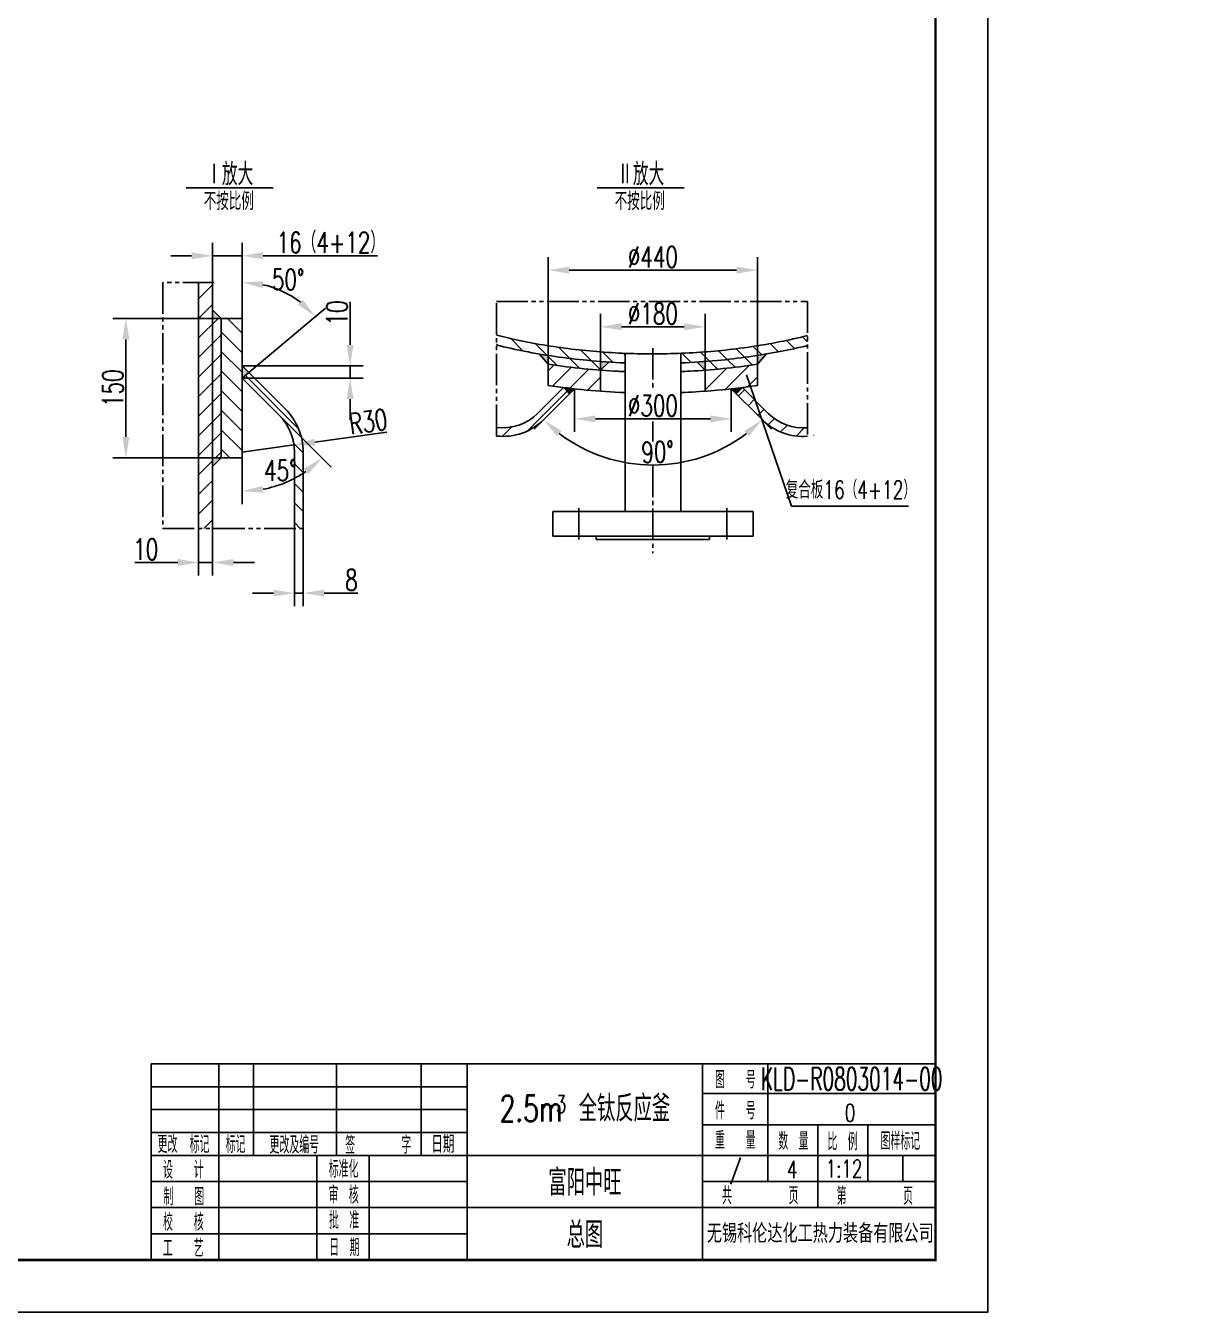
# Model space of a CAD drawing. Header units: millimetres. Extents: x -609 to 19506, y -219 to 17861.
# Drawn here: x 8270 to 10975, y 0 to 2951 of the extents above; entities that cross this region are included whole.
import ezdxf
from ezdxf.enums import TextEntityAlignment as Align

# ---------------------------------------------------------------- set-up
doc = ezdxf.new("R2010")
doc.units = ezdxf.units.MM
doc.header["$LTSCALE"] = 120
doc.header["$PDMODE"] = 3
doc.linetypes.add('CENT2', pattern=[0.82, 0.6, -0.07, 0.08, -0.07])
doc.linetypes.add('PHAN2', pattern=[0.97, 0.6, -0.07, 0.08, -0.07, 0.08, -0.07])
for name, color, linetype in [('1轮廓实线层', 7, 'Continuous'), ('2细线层', 4, 'Continuous'), ('3', 6, 'Continuous'), ('4', 5, 'Continuous'), ('6文字层', 3, 'Continuous'), ('A', 2, 'Continuous'), ('B', 7, 'Continuous'), ('C2', 1, 'CENT2'), ('D2', 4, 'PHAN2'), ('图框层', 7, 'Continuous')]:
    doc.layers.add(name, color=color, linetype=linetype)
doc.styles.add('HZ', font='txt', dxfattribs={"width": 0.7, "bigfont": 'hztxt'})
doc.styles.add('HZFS', font='romans.shx', dxfattribs={"width": 0.7, "bigfont": 'hzdx.shx'})
doc.styles.add('PC_TEXTSTYLE', font='txt.shx', dxfattribs={"width": 0.67, "bigfont": 'gbcbig.shx'})
doc.dimstyles.new('ISO-25', dxfattribs={"dimtxt": 2.5, "dimasz": 2.5, "dimexe": 1.25, "dimexo": 0.625, "dimtad": 1, "dimdsep": 46, "dimtxsty": 'Standard', "dimcen": 2.5, "dimadec": 0, "dimazin": 0, "dimtfac": 1, "dimtmove": 0, "dimatfit": 3, "dimfxl": 0, "dimarcsym": 0})
pattern_1 = [(135, (5467.04, 202.7), (-22.45064, -22.45064), [])]
pattern_2 = [(135, (5758.974, 335.134), (-22.45064, -22.45064), [])]
pattern_3 = [(45, (5758.974, 335.134), (-22.45064, 22.45064), [])]

# ---------------------------------------------------------------- blocks, each defined once
blk = doc.blocks.new('标题栏')
at = {"color": 4}
blk.add_line((-53.25, 38.47), (0.25, 38.47), dxfattribs=at)
at = {"layer": '1轮廓实线层'}
for p, q in [((-179.75, 45.25), (0.25, 45.25)), ((-179.75, 0.25), (-179.75, 45.25)), ((-179.75, 0.25), (-179.75, 45.25)), ((-179.75, 0.25), (0.25, 0.25))]:
    blk.add_line(p, q, dxfattribs=at)
at = {"layer": '1轮廓实线层', "color": 4}
for p, q in [((-164.25, 0.25), (-164.25, 45.25)), ((-156.25, 24.25), (-156.25, 45.25)), ((-137.25, 24.25), (-137.25, 45.25)), ((-117.75, 24.25), (-117.75, 45.25)), ((-107.25, 0.25), (-107.25, 45.25)), ((-53.25, 0.25), (-53.25, 45.25)), ((-38.25, 18.25), (-38.25, 45.25)), ((-53.25, 31.25), (0.25, 31.25)), ((-26.75, 12.25), (-26.75, 31.25)), ((-15.25, 18.25), (-15.25, 31.25)), ((-129.75, 0.25), (-129.75, 24.25))]:
    blk.add_line(p, q, dxfattribs=at)
at = {"layer": '2细线层', "color": 4}
for p, q in [((-179.75, 40), (-107.25, 40)), ((-179.75, 34.75), (-107.25, 34.75)), ((-179.75, 29.5), (-107.25, 29.5)), ((-179.75, 24.25), (0.25, 24.25)), ((-179.75, 18.25), (-107.25, 18.25)), ((-53.25, 18.25), (0.25, 18.25)), ((-179.75, 12.25), (0.25, 12.25)), ((-179.75, 6.25), (-107.25, 6.25))]:
    blk.add_line(p, q, dxfattribs=at)
at = {"layer": '2细线层'}
for p, q in [((-141.75, 0.25), (-141.75, 24.25)), ((-7.25, 18.25), (-7.25, 24.25))]:
    blk.add_line(p, q, dxfattribs=at)
at = {"layer": '图框层'}
blk.add_line((0.25, 0.25), (0.25, 45.25), dxfattribs=at)
at = {"layer": '6文字层', "style": 'PC_TEXTSTYLE', "width": 0.67}
for s, p in [('图  号', (-50.34, 39.59)), ('件  号', (-50.36, 32.52)), ('重  量', (-50.36, 25.7))]:
    blk.add_text(s, height=4, dxfattribs=at).set_placement(p)
at = {"layer": '6文字层'}
for s, style, width, p in [(' 数 量 ', 'PC_TEXTSTYLE', 0.67, (-32.34, 27.72)), (' 比 例 ', 'PC_TEXTSTYLE', 0.67, (-21.08, 27.59)), (' 图样标记 ', 'PC_TEXTSTYLE', 0.67, (-7.81, 27.73)), ('更改', 'PC_TEXTSTYLE', 0.67, (-176.02, 26.99)), ('标记', 'PC_TEXTSTYLE', 0.67, (-168.64, 26.97)), ('标记', 'PC_TEXTSTYLE', 0.67, (-160.37, 26.97)), (' 更改及编号 ', 'PC_TEXTSTYLE', 0.67, (-146.9, 26.87)), (' 签    字 ', 'PC_TEXTSTYLE', 0.67, (-127.65, 26.83)), (' 日期 ', 'HZFS', 0.7, (-112.81, 26.97)), (' 设  计 ', 'PC_TEXTSTYLE', 0.67, (-172.37, 21.1)), ('标准化', 'PC_TEXTSTYLE', 0.67, (-135.59, 21.31)), (' 制  图 ', 'PC_TEXTSTYLE', 0.67, (-172.26, 14.95)), ('审 核', 'PC_TEXTSTYLE', 0.67, (-135.59, 15.37)), ('共     页', 'PC_TEXTSTYLE', 0.67, (-39.97, 15.2)), ('第     页', 'PC_TEXTSTYLE', 0.67, (-13.67, 15.14)), (' 校  核 ', 'PC_TEXTSTYLE', 0.67, (-172.37, 9.15)), ('批 准', 'PC_TEXTSTYLE', 0.67, (-135.49, 9.56)), (' 工  艺 ', 'PC_TEXTSTYLE', 0.67, (-172.4, 3.14)), ('日 期', 'PC_TEXTSTYLE', 0.67, (-135.42, 3.28))]:
    blk.add_text(s, height=4, dxfattribs=dict(at, style=style, width=width)).set_placement(p, align=Align.MIDDLE)
at = {"layer": '6文字层', "style": 'PC_TEXTSTYLE', "width": 0.639851, "flags": 8}
for tag, p, p2 in [('共几页', (-42.83, 13.25), (-37.44, 13.25)), ('第几页', (-16.91, 13.25), (-11.52, 13.25))]:
    blk.add_attdef(tag, text='', height=4, dxfattribs=at).set_placement(p, p2, align=Align.FIT)
at = {"layer": 'B', "insert": (-26.18, 6.27), "char_height": 3.8, "width": 53.1967, "attachment_point": 5, "style": 'PC_TEXTSTYLE'}
blk.add_mtext('{\\f楷体_GB2312|b0|i0|c134|p49;无锡科伦达化工热力装备有限公司}', dxfattribs=at)
at = {"layer": 'B', "style": 'HZ', "width": 0.7}
blk.add_attdef('BL', text='', height=4, dxfattribs=at).set_placement((-20.73, 19.2), align=Align.CENTER)
blk = doc.blocks.new('*D58')
at = {"layer": 'B', "color": 0, "lineweight": -2}
for p, q in [((9099.3, 2018.9), (8933.4, 1996.1)), ((8767, 1973.2), (8885.9, 1989.6))]:
    blk.add_line(p, q, dxfattribs=at)
at = {"layer": 'B', "color": 0}
blk.add_solid([(8932.3, 2004), (8934.5, 1988.2), (8885.9, 1989.6)], dxfattribs=at)
at = {"layer": 'Defpoints', "color": 0}
for p in [(8885.9, 1989.6), (8767, 1973.2)]:
    blk.add_point(p, dxfattribs=at)
at = {"layer": 'B', "color": 0, "insert": (9056, 2043.3), "char_height": 48, "attachment_point": 5, "rotation": 7.8348, "style": 'HZ'}
blk.add_mtext('R30', dxfattribs=at)
blk = doc.blocks.new('*D59')
at = {"layer": 'B', "color": 0, "lineweight": -2}
for p, q in [((9014.5, 2219.2), (9014.5, 2317.8)), ((8767, 2171.2), (9044.5, 2171.2)), ((9014.5, 2142.9), (9014.5, 2171.2)), ((8767, 2142.9), (9044.5, 2142.9)), ((9014.5, 2094.9), (9014.5, 2046.9))]:
    blk.add_line(p, q, dxfattribs=at)
at = {"layer": 'B', "color": 0}
for points in [[(9006.5, 2219.2), (9022.5, 2219.2), (9014.5, 2171.2)], [(9006.5, 2094.9), (9022.5, 2094.9), (9014.5, 2142.9)]]:
    blk.add_solid(points, dxfattribs=at)
at = {"layer": 'Defpoints', "color": 0}
for p in [(8767, 2171.2), (9014.5, 2171.2), (8767, 2142.9)]:
    blk.add_point(p, dxfattribs=at)
at = {"layer": 'B', "color": 0, "insert": (8984.5, 2292.5), "char_height": 48, "attachment_point": 5, "rotation": 90, "style": 'HZ'}
blk.add_mtext('10', dxfattribs=at)
blk = doc.blocks.new('*D60')
at = {"layer": 'B', "color": 0, "lineweight": -2}
for p, q in [((8699, 2362.5), (8699, 2453.6)), ((8767, 2279.9), (8767, 2453.6)), ((8651, 2423.6), (8603, 2423.6)), ((8699, 2423.6), (8767, 2423.6)), ((8815, 2423.6), (9077.8, 2423.6))]:
    blk.add_line(p, q, dxfattribs=at)
at = {"layer": 'B', "color": 0}
for points in [[(8651, 2431.6), (8651, 2415.6), (8699, 2423.6)], [(8815, 2431.6), (8815, 2415.6), (8767, 2423.6)]]:
    blk.add_solid(points, dxfattribs=at)
at = {"layer": 'Defpoints', "color": 0}
for p in [(8767, 2423.6), (8699, 2362.5), (8767, 2279.9)]:
    blk.add_point(p, dxfattribs=at)
at = {"layer": 'B', "color": 0, "insert": (8970.4, 2453.6), "char_height": 48, "attachment_point": 5, "style": 'HZ'}
blk.add_mtext('16（4+12）', dxfattribs=at)
blk = doc.blocks.new('*D61')
at = {"layer": 'B', "color": 0, "lineweight": -2}
for p, q in [((8667, 1798.3), (8667, 1690)), ((8699, 1798.3), (8699, 1690)), ((8619, 1720), (8520.4, 1720)), ((8699, 1720), (8667, 1720)), ((8747, 1720), (8795, 1720))]:
    blk.add_line(p, q, dxfattribs=at)
at = {"layer": 'B', "color": 0}
for points in [[(8619, 1728), (8619, 1712), (8667, 1720)], [(8747, 1728), (8747, 1712), (8699, 1720)]]:
    blk.add_solid(points, dxfattribs=at)
at = {"layer": 'Defpoints', "color": 0}
for p in [(8667, 1798.3), (8699, 1798.3), (8667, 1720)]:
    blk.add_point(p, dxfattribs=at)
at = {"layer": 'B', "color": 0, "insert": (8545.7, 1750), "char_height": 48, "attachment_point": 5, "style": 'HZ'}
blk.add_mtext('10', dxfattribs=at)
blk = doc.blocks.new('*D62')
at = {"layer": 'B', "color": 0, "lineweight": -2}
for p, q in [((8887, 1798.3), (8887, 1619.7)), ((8907, 1798.3), (8907, 1619.7)), ((8839, 1649.7), (8791, 1649.7)), ((8887, 1649.7), (8907, 1649.7)), ((8955, 1649.7), (9032.4, 1649.7))]:
    blk.add_line(p, q, dxfattribs=at)
at = {"layer": 'B', "color": 0}
for points in [[(8839, 1657.7), (8839, 1641.7), (8887, 1649.7)], [(8955, 1657.7), (8955, 1641.7), (8907, 1649.7)]]:
    blk.add_solid(points, dxfattribs=at)
at = {"layer": 'Defpoints', "color": 0}
for p in [(8887, 1798.3), (8907, 1798.3), (8907, 1649.7)]:
    blk.add_point(p, dxfattribs=at)
at = {"layer": 'B', "color": 0, "insert": (9017.7, 1679.7), "char_height": 48, "attachment_point": 5, "style": 'HZ'}
blk.add_mtext('8', dxfattribs=at)
blk = doc.blocks.new('*D63')
at = {"layer": 'B', "color": 0, "lineweight": -2}
for p, q in [((9459.1, 2047.9), (9437.4, 2026.2)), ((9960.1, 2047.9), (9981.8, 2026.2))]:
    blk.add_line(p, q, dxfattribs=at)
blk.add_arc((9709.6, 2298.4), 354.9, 232.7549, 307.2451, dxfattribs=at)
at = {"layer": 'B', "color": 0}
for points in [[(9489.5, 2009.8), (9500.1, 2021.9), (9458.6, 2047.4)], [(9919.1, 2021.9), (9929.7, 2009.8), (9960.6, 2047.4)]]:
    blk.add_solid(points, dxfattribs=at)
at = {"layer": 'Defpoints', "color": 0}
for p in [(9529.6, 2118.4), (9889.6, 2118.4), (9459.1, 2047.9), (9960.1, 2047.9), (9617.7, 1955.6)]:
    blk.add_point(p, dxfattribs=at)
at = {"layer": 'B', "color": 0, "insert": (9720.5, 1973.7), "char_height": 48, "attachment_point": 5, "rotation": 1.9303, "style": 'HZ'}
blk.add_mtext('90°', dxfattribs=at)
blk = doc.blocks.new('*D64')
at = {"layer": 'B', "color": 0, "lineweight": -2}
for p, q in [((9469.6, 2174.7), (9469.6, 2420.7)), ((9949.6, 2174.7), (9949.6, 2420.7)), ((9517.6, 2390.7), (9901.6, 2390.7))]:
    blk.add_line(p, q, dxfattribs=at)
at = {"layer": 'B', "color": 0}
for points in [[(9517.6, 2398.7), (9517.6, 2382.7), (9469.6, 2390.7)], [(9901.6, 2398.7), (9901.6, 2382.7), (9949.6, 2390.7)]]:
    blk.add_solid(points, dxfattribs=at)
at = {"layer": 'Defpoints', "color": 0}
for p in [(9949.6, 2390.7), (9469.6, 2174.7), (9949.6, 2174.7)]:
    blk.add_point(p, dxfattribs=at)
at = {"layer": 'B', "color": 0, "insert": (9709.6, 2420.7), "char_height": 48, "attachment_point": 5, "style": 'HZ'}
blk.add_mtext('%%C440', dxfattribs=at)
blk = doc.blocks.new('*D65')
at = {"layer": 'B', "color": 0, "lineweight": -2}
for p, q in [((9589.6, 2147), (9589.6, 2290.8)), ((9829.6, 2147), (9829.6, 2290.8)), ((9637.6, 2260.8), (9781.6, 2260.8))]:
    blk.add_line(p, q, dxfattribs=at)
at = {"layer": 'B', "color": 0}
for points in [[(9637.6, 2268.8), (9637.6, 2252.8), (9589.6, 2260.8)], [(9781.6, 2268.8), (9781.6, 2252.8), (9829.6, 2260.8)]]:
    blk.add_solid(points, dxfattribs=at)
at = {"layer": 'Defpoints', "color": 0}
for p in [(9829.6, 2260.8), (9589.6, 2147), (9829.6, 2147)]:
    blk.add_point(p, dxfattribs=at)
at = {"layer": 'B', "color": 0, "insert": (9709.6, 2290.8), "char_height": 48, "attachment_point": 5, "style": 'HZ'}
blk.add_mtext('%%C180', dxfattribs=at)
blk = doc.blocks.new('*D66')
at = {"layer": 'B', "color": 0, "lineweight": -2}
for p, q in [((9529.6, 2118.4), (9529.6, 2019.5)), ((9889.6, 2118.4), (9889.6, 2019.5)), ((9577.6, 2049.5), (9841.6, 2049.5))]:
    blk.add_line(p, q, dxfattribs=at)
at = {"layer": 'B', "color": 0}
for points in [[(9577.6, 2057.5), (9577.6, 2041.5), (9529.6, 2049.5)], [(9841.6, 2057.5), (9841.6, 2041.5), (9889.6, 2049.5)]]:
    blk.add_solid(points, dxfattribs=at)
at = {"layer": 'Defpoints', "color": 0}
for p in [(9529.6, 2118.4), (9889.6, 2118.4), (9889.6, 2049.5)]:
    blk.add_point(p, dxfattribs=at)
at = {"layer": 'B', "color": 0, "insert": (9709.6, 2079.5), "char_height": 48, "attachment_point": 5, "style": 'HZ'}
blk.add_mtext('%%C300', dxfattribs=at)
blk = doc.blocks.new('*D57')
at = {"layer": 'B', "color": 0, "lineweight": -2}
for p, q in [((8733, 2279.9), (8470.1, 2279.9)), ((8500.1, 2231.9), (8500.1, 2007.9)), ((8733, 1959.9), (8470.1, 1959.9))]:
    blk.add_line(p, q, dxfattribs=at)
at = {"layer": 'B', "color": 0}
for points in [[(8492.1, 2231.9), (8508.1, 2231.9), (8500.1, 2279.9)], [(8492.1, 2007.9), (8508.1, 2007.9), (8500.1, 1959.9)]]:
    blk.add_solid(points, dxfattribs=at)
at = {"layer": 'Defpoints', "color": 0}
for p in [(8733, 2279.9), (8500.1, 1959.9), (8733, 1959.9)]:
    blk.add_point(p, dxfattribs=at)
at = {"layer": 'B', "color": 0, "insert": (8470.1, 2119.9), "char_height": 48, "attachment_point": 5, "rotation": 90, "style": 'HZ'}
blk.add_mtext('150', dxfattribs=at)
blk = doc.blocks.new('*D134')
at = {"layer": 'B', "color": 0, "lineweight": -2}
for p, q in [((14187.6, 1700.8), (14187.6, 1588.9)), ((14139.6, 1618.9), (13885.1, 1618.9))]:
    blk.add_line(p, q, dxfattribs=at)
at = {"layer": 'B', "color": 0}
blk.add_solid([(14139.6, 1626.9), (14139.6, 1610.9), (14187.6, 1618.9)], dxfattribs=at)
at = {"layer": 'Defpoints', "color": 0}
for p in [(14187.6, 1700.8), (14187.6, 1618.9), (9987.6, 1513.1)]:
    blk.add_point(p, dxfattribs=at)
at = {"layer": 'B', "color": 0, "insert": (13950.8, 1648.9), "char_height": 48, "attachment_point": 5, "style": 'HZ'}
blk.add_mtext('%%C1400', dxfattribs=at)
blk = doc.blocks.new('*D137')
at = {"layer": 'B', "color": 0, "lineweight": -2}
for p, q in [((14337.6, 1564.8), (14337.6, 1478.9)), ((14289.6, 1508.9), (13885.1, 1508.9))]:
    blk.add_line(p, q, dxfattribs=at)
at = {"layer": 'B', "color": 0}
blk.add_solid([(14289.6, 1516.9), (14289.6, 1500.9), (14337.6, 1508.9)], dxfattribs=at)
at = {"layer": 'Defpoints', "color": 0}
for p in [(14337.6, 1564.8), (14337.6, 1508.9), (9987.6, 1377.1)]:
    blk.add_point(p, dxfattribs=at)
at = {"layer": 'B', "color": 0, "insert": (13950.8, 1538.9), "char_height": 48, "attachment_point": 5, "style": 'HZ'}
blk.add_mtext('%%C1500', dxfattribs=at)
blk = doc.blocks.new('*D138')
at = {"layer": 'B', "color": 0, "lineweight": -2}
for p, q in [((14360.1, 2051), (14360.1, 1864.1)), ((14312.1, 1894.1), (13885.1, 1894.1))]:
    blk.add_line(p, q, dxfattribs=at)
at = {"layer": 'B', "color": 0}
blk.add_solid([(14312.1, 1902.1), (14312.1, 1886.1), (14360.1, 1894.1)], dxfattribs=at)
at = {"layer": 'Defpoints', "color": 0}
for p in [(14360.1, 2051), (9987.6, 1999.9), (14360.1, 1894.1)]:
    blk.add_point(p, dxfattribs=at)
at = {"layer": 'B', "color": 0, "insert": (13950.8, 1924.1), "char_height": 48, "attachment_point": 5, "style": 'HZ'}
blk.add_mtext('%%C1515', dxfattribs=at)
blk = doc.blocks.new('*D139')
at = {"layer": 'B', "color": 0, "lineweight": -2}
for p, q in [((14420.1, 2100.2), (14420.1, 1761.1)), ((14372.1, 1791.1), (13885.1, 1791.1))]:
    blk.add_line(p, q, dxfattribs=at)
at = {"layer": 'B', "color": 0}
blk.add_solid([(14372.1, 1799.1), (14372.1, 1783.1), (14420.1, 1791.1)], dxfattribs=at)
at = {"layer": 'Defpoints', "color": 0}
for p in [(14420.1, 2100.2), (9987.6, 1896.9), (14420.1, 1791.1)]:
    blk.add_point(p, dxfattribs=at)
at = {"layer": 'B', "color": 0, "insert": (13950.8, 1821.1), "char_height": 48, "attachment_point": 5, "style": 'HZ'}
blk.add_mtext('%%C1555', dxfattribs=at)
blk = doc.blocks.new('*D140')
at = {"layer": 'B', "color": 0, "lineweight": -2}
for p, q in [((14301.6, 2184.2), (14301.6, 1964.9)), ((14253.6, 1994.9), (13885.1, 1994.9))]:
    blk.add_line(p, q, dxfattribs=at)
at = {"layer": 'B', "color": 0}
blk.add_solid([(14253.6, 2002.9), (14253.6, 1986.9), (14301.6, 1994.9)], dxfattribs=at)
at = {"layer": 'Defpoints', "color": 0}
for p in [(14301.6, 2184.2), (9987.6, 2100.7), (14301.6, 1994.9)]:
    blk.add_point(p, dxfattribs=at)
at = {"layer": 'B', "color": 0, "insert": (13950.8, 2024.9), "char_height": 48, "attachment_point": 5, "style": 'HZ'}
blk.add_mtext('%%C1456', dxfattribs=at)
blk = doc.blocks.new('*D141')
at = {"layer": 'B', "color": 0, "lineweight": -2}
for p, q in [((14247.6, 2132.1), (14247.6, 2063.6)), ((14199.6, 2093.6), (13885.1, 2093.6))]:
    blk.add_line(p, q, dxfattribs=at)
at = {"layer": 'B', "color": 0}
blk.add_solid([(14199.6, 2101.6), (14199.6, 2085.6), (14247.6, 2093.6)], dxfattribs=at)
at = {"layer": 'Defpoints', "color": 0}
for p in [(9987.6, 2187.4), (14247.6, 2132.1), (14247.6, 2093.6)]:
    blk.add_point(p, dxfattribs=at)
at = {"layer": 'B', "color": 0, "insert": (13950.8, 2123.6), "char_height": 48, "attachment_point": 5, "style": 'HZ'}
blk.add_mtext('%%C1420', dxfattribs=at)

msp = doc.modelspace()

# ---------------------------------------------------------------- hatches: boundary and pattern name
at = {"layer": 'B'}
h = msp.add_hatch(dxfattribs=at)
h.set_pattern_fill('ANSI31', color=256, scale=10, style=0)
h.set_pattern_definition([(45, (5467.04, 202.7), (-22.45064, 22.45064), [])])
h.paths.add_polyline_path([(8698.985, 2362.475), (8666.985, 2362.475), (8666.985, 1798.315), (8698.985, 1798.315)])
h.paths.add_polyline_path([(8698.985, 1959.882), (8718.985, 1959.882), (8718.985, 2279.882), (8698.985, 2279.882)])
h = msp.add_hatch(color=256, dxfattribs=at)
h.paths.add_polyline_path([(8698.985, 2279.882), (8718.985, 2279.882), (8698.985, 2299.882)])
h.paths.add_polyline_path([(8698.985, 1959.882), (8698.985, 1939.882), (8718.985, 1959.882)])
h.paths.add_polyline_path([(8766.985, 2171.196), (8766.985, 2142.912), (8782.364, 2155.816)])
h = msp.add_hatch(dxfattribs=at)
h.set_pattern_fill('ANSI31', color=256, scale=10, angle=90, style=0)
h.set_pattern_definition(pattern_1)
h.paths.add_polyline_path([(8718.985, 1959.882), (8766.985, 1959.882), (8766.985, 2279.882), (8718.985, 2279.882)])
h = msp.add_hatch(dxfattribs=at)
h.set_pattern_fill('ANSI31', color=256, scale=10, angle=90, style=0)
h.set_pattern_definition(pattern_2)
edge = h.paths.add_edge_path()
edge.add_spline(control_points=[(9350.891, 2218.742), (9371.694, 2213.576), (9392.934, 2208.862), (9461.152, 2195.45), (9509.444, 2188.467), (9587.365, 2181.038), (9616.423, 2179.081), (9645.606, 2177.918)], knot_values=[1.10986935, 1.10986935, 1.10986935, 1.10986935, 1.19614813, 1.19614813, 1.3823501, 1.3823501, 1.49130846, 1.49130846, 1.49130846, 1.49130846], degree=3, periodic=0)
edge.add_line((9645.606, 2177.918), (9645.606, 2199.935))
edge.add_spline(control_points=[(9645.606, 2199.935), (9612.784, 2201.261), (9580.129, 2203.606), (9503.633, 2211.553), (9460.167, 2218.044), (9398.831, 2230.134), (9379.825, 2234.318), (9350.891, 2241.685)], knot_values=[1.11687507, 1.11687507, 1.11687507, 1.11687507, 1.24114081, 1.24114081, 1.41179427, 1.41179427, 1.49020458, 1.49020458, 1.49020458, 1.49020458], degree=3, periodic=0)
edge.add_line((9350.891, 2241.685), (9350.891, 2218.742))
edge = h.paths.add_edge_path()
edge.add_spline(control_points=[(9773.606, 2177.919), (9801.586, 2179.033), (9829.453, 2180.877), (9906.251, 2188.023), (9954.607, 2194.896), (10022.661, 2208.101), (10043.673, 2212.701), (10064.265, 2217.742)], knot_values=[1.65028259, 1.65028259, 1.65028259, 1.65028259, 1.75475403, 1.75475403, 1.940956, 1.940956, 2.02612431, 2.02612431, 2.02612431, 2.02612431], degree=3, periodic=0)
edge.add_line((10064.265, 2217.742), (10064.265, 2240.468))
edge.add_spline(control_points=[(10064.265, 2240.468), (10017.291, 2229.194), (9983.956, 2222.639), (9906.801, 2210.405), (9862.539, 2205.414), (9803.079, 2201.332), (9788.359, 2200.531), (9773.606, 2199.935)], knot_values=[1.65138801, 1.65138801, 1.65138801, 1.65138801, 1.78639049, 1.78639049, 1.95704395, 1.95704395, 2.01290169, 2.01290169, 2.01290169, 2.01290169], degree=3, periodic=0)
edge.add_line((9773.606, 2199.935), (9773.606, 2177.919))
h = msp.add_hatch(color=256, dxfattribs=at)
edge = h.paths.add_edge_path()
edge.add_line((9469.606, 2174.686), (9469.606, 2194.923))
edge.add_spline(control_points=[(9469.606, 2194.923), (9462.898, 2195.969), (9456.218, 2197.059), (9449.566, 2198.192)], knot_values=[1.2423934, 1.2423934, 1.2423934, 1.2423934, 1.26852338, 1.26852338, 1.26852338, 1.26852338], degree=3, periodic=0)
edge.add_line((9449.566, 2198.192), (9469.606, 2174.686))
edge = h.paths.add_edge_path()
edge.add_line((9589.606, 2181.137), (9589.606, 2161.081))
edge.add_line((9589.606, 2161.081), (9608.362, 2179.838))
edge.add_spline(control_points=[(9608.362, 2179.838), (9602.1, 2180.234), (9595.848, 2180.667), (9589.606, 2181.137)], knot_values=[1.42136568, 1.42136568, 1.42136568, 1.42136568, 1.44485586, 1.44485586, 1.44485586, 1.44485586], degree=3, periodic=0)
edge = h.paths.add_edge_path()
edge.add_spline(control_points=[(9829.606, 2181.136), (9823.364, 2180.667), (9817.111, 2180.234), (9810.849, 2179.837)], knot_values=[1.69673501, 1.69673501, 1.69673501, 1.69673501, 1.72022535, 1.72022535, 1.72022535, 1.72022535], degree=3, periodic=0)
edge.add_line((9810.849, 2179.837), (9829.606, 2161.081))
edge.add_line((9829.606, 2161.081), (9829.606, 2181.136))
edge = h.paths.add_edge_path()
edge.add_spline(control_points=[(9969.646, 2198.192), (9962.994, 2197.059), (9956.313, 2195.97), (9949.606, 2194.924)], knot_values=[1.87306818, 1.87306818, 1.87306818, 1.87306818, 1.89919884, 1.89919884, 1.89919884, 1.89919884], degree=3, periodic=0)
edge.add_line((9949.606, 2194.924), (9949.606, 2174.686))
edge.add_line((9949.606, 2174.686), (9969.646, 2198.192))
h = msp.add_hatch(dxfattribs=at)
h.set_pattern_fill('ANSI31', color=256, scale=10, angle=90, style=0)
h.set_pattern_definition(pattern_2)
edge = h.paths.add_edge_path()
edge.add_spline(control_points=[(9469.606, 2174.788), (9511.677, 2168.423), (9550.91, 2163.995), (9589.606, 2161.091)], knot_values=[1.28080424, 1.28080424, 1.28080424, 1.28080424, 1.4233639, 1.4233639, 1.4233639, 1.4233639], degree=3, periodic=0)
edge.add_line((9589.606, 2161.091), (9589.606, 2181.137))
edge.add_spline(control_points=[(9589.606, 2181.137), (9579.238, 2181.917), (9568.901, 2182.798), (9528.551, 2186.645), (9498.824, 2190.368), (9469.606, 2194.923)], knot_values=[1.26852338, 1.26852338, 1.26852338, 1.26852338, 1.30753896, 1.30753896, 1.42136568, 1.42136568, 1.42136568, 1.42136568], degree=3, periodic=0)
edge.add_line((9469.606, 2194.923), (9469.606, 2174.788))
edge = h.paths.add_edge_path()
edge.add_spline(control_points=[(9949.606, 2194.924), (9919.235, 2190.19), (9888.314, 2186.354), (9847.932, 2182.597), (9838.781, 2181.827), (9829.606, 2181.136)], knot_values=[1.72022535, 1.72022535, 1.72022535, 1.72022535, 1.8385395, 1.8385395, 1.87306818, 1.87306818, 1.87306818, 1.87306818], degree=3, periodic=0)
edge.add_line((9829.606, 2181.136), (9829.606, 2161.088))
edge.add_spline(control_points=[(9829.606, 2161.088), (9868.17, 2163.979), (9907.278, 2168.386), (9949.606, 2174.775)], knot_values=[1.71825901, 1.71825901, 1.71825901, 1.71825901, 1.86046989, 1.86046989, 1.86046989, 1.86046989], degree=3, periodic=0)
edge.add_line((9949.606, 2174.775), (9949.606, 2194.924))
h = msp.add_hatch(dxfattribs=at)
h.set_pattern_fill('ANSI31', color=256, scale=10, angle=90, style=0)
h.set_pattern_definition(pattern_1)
h.paths.add_polyline_path([(8782.364, 2155.816), (8766.985, 2142.912), (8851.838, 2058.059, -0.19891237), (8886.985, 1973.206), (8886.985, 1798.315), (8906.985, 1798.315), (8906.985, 1973.206, 0.19891237), (8865.98, 2072.201)])
h = msp.add_hatch(dxfattribs=at)
h.set_pattern_fill('ANSI31', color=256, scale=10, style=0)
h.set_pattern_definition(pattern_3)
edge = h.paths.add_edge_path()
edge.add_spline(control_points=[(9469.606, 2126.138), (9508.975, 2120.28), (9549.1, 2115.876), (9589.606, 2112.953)], knot_values=[1.28149726, 1.28149726, 1.28149726, 1.28149726, 1.42749883, 1.42749883, 1.42749883, 1.42749883], degree=3, periodic=0)
edge.add_line((9589.606, 2112.953), (9589.606, 2161.091))
edge.add_spline(control_points=[(9589.606, 2161.091), (9550.91, 2163.995), (9511.677, 2168.423), (9469.606, 2174.788)], knot_values=[1.28080424, 1.28080424, 1.28080424, 1.28080424, 1.4233639, 1.4233639, 1.4233639, 1.4233639], degree=3, periodic=0)
edge.add_line((9469.606, 2174.788), (9469.606, 2126.138))
edge = h.paths.add_edge_path()
edge.add_spline(control_points=[(9829.606, 2112.952), (9833.993, 2113.269), (9838.376, 2113.603), (9878.796, 2116.847), (9914.501, 2120.917), (9949.606, 2126.141)], knot_values=[1.71408938, 1.71408938, 1.71408938, 1.71408938, 1.72990426, 1.72990426, 1.86009561, 1.86009561, 1.86009561, 1.86009561], degree=3, periodic=0)
edge.add_line((9949.606, 2126.141), (9949.606, 2174.775))
edge.add_spline(control_points=[(9949.606, 2174.775), (9907.278, 2168.386), (9868.17, 2163.979), (9829.606, 2161.088)], knot_values=[1.71825901, 1.71825901, 1.71825901, 1.71825901, 1.86046989, 1.86046989, 1.86046989, 1.86046989], degree=3, periodic=0)
edge.add_line((9829.606, 2161.088), (9829.606, 2112.952))
h = msp.add_hatch(dxfattribs=at)
h.set_pattern_fill('ANSI31', color=256, scale=10, style=0)
h.set_pattern_definition(pattern_3)
h.paths.add_polyline_path([(9518.441, 2107.234), (9504.299, 2121.376), (9445.304, 2062.382, -0.23284794), (9350.891, 2030.066), (9350.891, 2010.116, 0.22850636), (9459.139, 2047.933)])
h.paths.add_polyline_path([(10064.265, 2009.718), (10064.265, 2028.875, -0.21466004), (9974.214, 2062.075), (9914.912, 2121.376), (9900.77, 2107.234), (9960.072, 2047.933, 0.22039927)])
h = msp.add_hatch(color=256, dxfattribs=at)
edge = h.paths.add_edge_path()
edge.add_spline(control_points=[(9529.605, 2118.398), (9521.143, 2119.325), (9512.706, 2120.318), (9504.299, 2121.376)], knot_values=[1.32415608, 1.32415608, 1.32415608, 1.32415608, 1.35501488, 1.35501488, 1.35501488, 1.35501488], degree=3, periodic=0)
edge.add_line((9504.299, 2121.376), (9518.441, 2107.234))
edge.add_line((9518.441, 2107.234), (9529.605, 2118.398))
h = msp.add_hatch(color=256, dxfattribs=at)
edge = h.paths.add_edge_path()
edge.add_spline(control_points=[(9889.606, 2118.398), (9898.068, 2119.325), (9906.505, 2120.318), (9914.912, 2121.376)], knot_values=[1.32415608, 1.32415608, 1.32415608, 1.32415608, 1.35501488, 1.35501488, 1.35501488, 1.35501488], degree=3, periodic=0)
edge.add_line((9914.912, 2121.376), (9900.77, 2107.234))
edge.add_line((9900.77, 2107.234), (9889.606, 2118.398))

# ---------------------------------------------------------------- linework, layer by layer
at = {"layer": '3'}
msp.add_lwpolyline([(5438.137, 7128), (5438.137, 0), (10478.137, 0), (10478.137, 7128)], close=True, dxfattribs=at)
at = {"layer": '4', "const_width": 6}
msp.add_lwpolyline([(5558.137, 7008), (5558.137, 120), (10358.137, 120), (10358.137, 7008)], close=True, dxfattribs=at)
at = {"layer": 'A'}
for p, q in [((8666.985, 1798.315), (8666.985, 2362.475)), ((8698.985, 1798.315), (8698.985, 2362.475)), ((8698.985, 2279.882), (8766.985, 2279.882)), ((8718.985, 1959.882), (8718.985, 2279.882)), ((8766.985, 1959.882), (8766.985, 2279.882)), ((9469.606, 2174.686), (9449.566, 2198.192)), ((9469.606, 2194.923), (9469.606, 2126.138)), ((9645.606, 1836.647), (9645.606, 2199.935)), ((9773.606, 1836.647), (9773.606, 2199.935)), ((9949.606, 2174.686), (9969.646, 2198.192)), ((9949.606, 2194.924), (9949.606, 2126.14)), ((8766.985, 2171.196), (8865.98, 2072.201)), ((8766.985, 2142.912), (8782.364, 2155.816)), ((9589.606, 2181.137), (9589.606, 2112.952)), ((9709.606, 2172.647), (9709.657, 2172.647)), ((9829.606, 2181.136), (9829.606, 2112.952)), ((8766.985, 2142.912), (8851.838, 2058.059)), ((9504.299, 2121.376), (9444.997, 2062.075)), ((9529.606, 2118.399), (9459.139, 2047.933)), ((9504.299, 2121.376), (9518.441, 2107.234)), ((9889.605, 2118.399), (9960.072, 2047.933)), ((9914.912, 2121.376), (9900.77, 2107.234)), ((9914.911, 2121.378), (9974.214, 2062.075)), ((8698.985, 1959.882), (8766.985, 1959.882)), ((8886.985, 1973.206), (8886.985, 1798.315)), ((8906.985, 1973.206), (8906.985, 1798.315)), ((9939.606, 1836.647), (9479.606, 1836.647)), ((9479.606, 1780.647), (9479.606, 1836.647)), ((9939.606, 1780.647), (9939.606, 1836.647)), ((9939.606, 1780.647), (9479.606, 1780.647)), ((9579.606, 1772.647), (9579.606, 1780.647)), ((9839.606, 1772.647), (9579.606, 1772.647)), ((9839.606, 1772.647), (9839.606, 1780.647))]:
    msp.add_line(p, q, dxfattribs=at)
for centre, radius, start, end in [((8766.985, 1973.206), 140, 0, 45), ((8766.985, 1973.206), 120, 0, 45), ((9365.283, 2142.096), 112.951, 262.679581, 314.88984), ((9365.801, 2141.271), 132, 263.514166, 315), ((10053.41, 2141.271), 132, 225, 274.716949), ((10056.123, 2145.518), 116.927, 225.531588, 273.992633), ((10053.41, 2141.271), 132, 280.815858, 281.160223)]:
    msp.add_arc(centre, radius, start, end, dxfattribs=at)
for points, knots in [([(9350.891, 2241.685), (9379.825, 2234.318), (9398.831, 2230.134), (9460.167, 2218.044), (9503.633, 2211.553), (9592.161, 2202.356), (9637.222, 2199.65), (9727.615, 2198.104), (9772.945, 2199.263), (9862.539, 2205.414), (9906.801, 2210.405), (9983.956, 2222.639), (10017.291, 2229.194), (10064.265, 2240.468)], [1.116875072, 1.116875072, 1.116875072, 1.116875072, 1.195285384, 1.195285384, 1.365938841, 1.365938841, 1.536592298, 1.536592298, 1.707245754, 1.707245754, 1.877899211, 1.877899211, 2.012901686, 2.012901686, 2.012901686, 2.012901686]), ([(9350.891, 2218.742), (9371.694, 2213.576), (9392.934, 2208.862), (9461.152, 2195.45), (9509.444, 2188.467), (9587.365, 2181.038), (9616.423, 2179.081), (9645.606, 2177.918)], [1.109869352, 1.109869352, 1.109869352, 1.109869352, 1.196148132, 1.196148132, 1.382350099, 1.382350099, 1.491308456, 1.491308456, 1.491308456, 1.491308456]), ([(9773.606, 2177.919), (9801.586, 2179.033), (9829.453, 2180.877), (9906.251, 2188.023), (9954.607, 2194.896), (10022.661, 2208.101), (10043.673, 2212.701), (10064.265, 2217.742)], [1.65028259, 1.65028259, 1.65028259, 1.65028259, 1.754754034, 1.754754034, 1.940956001, 1.940956001, 2.026124308, 2.026124308, 2.026124308, 2.026124308]), ([(9469.606, 2174.788), (9526.283, 2166.214), (9577.81, 2161.154), (9635.07, 2158.341), (9640.336, 2158.109), (9645.606, 2157.901)], [1.280804244, 1.280804244, 1.280804244, 1.280804244, 1.472856165, 1.472856165, 1.492287882, 1.492287882, 1.492287882, 1.492287882]), ([(9773.606, 2157.901), (9780.502, 2158.173), (9787.393, 2158.488), (9844.533, 2161.468), (9894.324, 2166.431), (9949.606, 2174.775)], [1.64930478, 1.64930478, 1.64930478, 1.64930478, 1.674735503, 1.674735503, 1.860469889, 1.860469889, 1.860469889, 1.860469889]), ([(9773.606, 2109.867), (9796.744, 2110.751), (9819.818, 2112.113), (9878.796, 2116.847), (9914.501, 2120.917), (9949.606, 2126.141)], [1.647050695, 1.647050695, 1.647050695, 1.647050695, 1.72990426, 1.72990426, 1.860095613, 1.860095613, 1.860095613, 1.860095613])]:
    msp.add_open_spline(points, degree=3, knots=knots, dxfattribs=at)
msp.add_open_spline([(9469.606, 2126.138), (9527.052, 2117.59), (9586.109, 2112.138), (9645.606, 2109.865)], degree=3, dxfattribs=at)
at = {"layer": 'B'}
for p, q in [((8638.595, 2579.709), (8838.415, 2579.709)), ((9581.716, 2579.709), (9781.536, 2579.709)), ((8766.985, 2279.882), (8766.985, 2392.521)), ((8782.364, 2155.816), (8958.197, 2303.358)), ((8698.985, 2299.882), (8718.985, 2279.882)), ((9589.606, 2161.081), (9608.362, 2179.838)), ((9829.606, 2161.081), (9810.849, 2179.837)), ((9924.516, 2150.329), (10027.573, 1849.193)), ((8851.838, 2058.059), (8971.569, 1938.328)), ((8698.985, 1939.882), (8718.985, 1959.882)), ((8766.985, 1959.882), (8766.985, 1853.587)), ((10027.573, 1849.193), (10295.936, 1849.193))]:
    msp.add_line(p, q, dxfattribs=at)
for radius, start, end in [(219.61, 52.548174, 77.451826), (259.325, 280.620423, 304.379577)]:
    msp.add_arc((8766.985, 2142.912), radius, start, end, dxfattribs=at)
for points in [[(8813.823, 2349.324), (8815.572, 2365.228), (8766.985, 2362.521)], [(8906.058, 2323.033), (8894.999, 2311.471), (8935.216, 2284.074)], [(8908.31, 1935.043), (8918.528, 1922.731), (8950.355, 1959.541)], [(8815.519, 1880.063), (8814.039, 1895.995), (8766.985, 1883.587)]]:
    msp.add_solid(points, dxfattribs=at)
at = {"layer": 'C2'}
for p, q in [((9709.606, 2211.656), (9709.606, 2113.318)), ((9709.606, 2043.754), (9709.606, 1997.867)), ((9709.606, 1941.896), (9709.606, 1741.367)), ((9539.606, 1772.647), (9539.606, 1844.647)), ((9879.606, 1772.647), (9879.606, 1844.647))]:
    msp.add_line(p, q, dxfattribs=at)
at = {"layer": 'D2'}
for p, q in [((8702.985, 2362.475), (8584.985, 2362.475)), ((8584.985, 2362.475), (8584.985, 1798.315)), ((9350.891, 2010.116), (9350.891, 2318.557)), ((9350.891, 2318.557), (10064.265, 2318.557)), ((10064.265, 2318.557), (10064.265, 2009.718)), ((8584.985, 1798.315), (8906.985, 1798.315))]:
    msp.add_line(p, q, dxfattribs=at)

# ---------------------------------------------------------------- block references
at = {"layer": '4', "xscale": 10, "yscale": 10, "zscale": 10}
msp.add_blockref('标题栏', (10355.636, 117.5), dxfattribs=at).add_auto_attribs({'BL': '1:12'})

# ---------------------------------------------------------------- texts
at = {"layer": 'B', "style": 'HZ'}
for s, height, width, p in [('Ⅰ放大', 51.3, 0.7, (8738.535, 2585.117)), ('Ⅱ放大', 51.3, 0.7, (9681.656, 2585.117)), ('不按比例', 41.04, 0.7, (8736.321, 2528.358)), ('不按比例', 41.04, 0.7, (9679.442, 2528.358)), ('复合板16（4+12）', 41.04, 0.7, (10163.944, 1866.357)), ('KLD-R0803014-00', 52, 0.6, (10165.636, 509.497)), ('2.5m 全钛反应釜', 60, 0.7, (9553.636, 437.5)), ('3', 40, 0.7, (9499.136, 457.193)), ('0', 40, 0.7, (10162.058, 437.5)), ('/', 40, 0.7, (9899.636, 307.5)), ('富阳中旺', 60, 0.7, (9553.636, 267.5)), ('4', 40, 0.7, (10029.468, 307.5)), ('总图', 60, 0.7, (9553.636, 147.5))]:
    msp.add_text(s, height=height, dxfattribs=dict(at, width=width)).set_placement(p, align=Align.CENTER)
at = {"layer": 'B', "char_height": 48, "attachment_point": 5, "style": 'HZ'}
for s, insert in [('50°', (8872.475, 2369.135)), ('45°', (8854.744, 1931.043))]:
    msp.add_mtext(s, dxfattribs=dict(at, insert=insert))

# ---------------------------------------------------------------- dimensions: what is measured, and where the dimension line sits
at = {"layer": 'B'}
for base, p1, p2, text, picture, middle in [((8766.985, 2423.608), (8698.985, 2362.475), (8766.985, 2279.882), '16（4+12）', '*D60', (8970.402, 2453.608)), ((9949.606, 2390.703), (9469.606, 2174.686), (9949.606, 2174.686), '%%C440', '*D64', (9709.606, 2420.703)), ((9889.605, 2049.549), (9529.606, 2118.399), (9889.605, 2118.399), '%%C300', '*D66', (9709.606, 2079.549)), ((8666.985, 1719.995), (8698.985, 1798.315), (8666.985, 1798.315), '10', '*D61', (8545.696, 1749.995)), ((8906.985, 1649.727), (8886.985, 1798.315), (8906.985, 1798.315), '8', '*D62', (9017.696, 1679.727))]:
    dim = msp.add_linear_dim(base=base, p1=p1, p2=p2, text=text, dimstyle='ISO-25', override={"dimtxt": 48, "dimasz": 48, "dimexe": 30, "dimexo": 0, "dimgap": 6, "dimtxsty": 'HZ', "dimcen": 24}, dxfattribs=at)
    dim.commit()
    dim.dimension.update_dxf_attribs({"geometry": picture, "text_midpoint": middle})
dim = msp.add_linear_dim(base=(9014.504, 2171.196), p1=(8766.985, 2142.912), p2=(8766.985, 2171.196), angle=90, text='10', dimstyle='ISO-25', override={"dimtxt": 48, "dimasz": 48, "dimexe": 30, "dimexo": 0, "dimgap": 6, "dimtxsty": 'HZ', "dimcen": 24}, dxfattribs=at)
dim.commit()
dim.dimension.update_dxf_attribs({"geometry": '*D59', "text_midpoint": (9014.504, 2292.485), "dimtype": 160})
for base, p1, p2, text, override, picture, middle in [((9829.606, 2260.755), (9589.606, 2147.044), (9829.606, 2147.044), '%%C180', {"dimtxt": 48, "dimasz": 48, "dimexe": 30, "dimexo": 0, "dimgap": 6, "dimtxsty": 'HZ', "dimcen": 24}, '*D65', (9709.606, 2260.755)), ((14247.579, 2093.636), (9987.579, 2187.416), (14247.579, 2132.068), '%%C1420', {"dimtxt": 48, "dimasz": 48, "dimexe": 30, "dimexo": 0, "dimgap": 6, "dimtxsty": 'HZ', "dimcen": 24, "dimse1": 1, "dimse2": 0, "dimsd1": 1, "dimsd2": 0}, '*D141', (13950.838, 2093.636)), ((14301.579, 1994.913), (9987.579, 2100.732), (14301.579, 2184.178), '%%C1456', {"dimtxt": 48, "dimasz": 48, "dimexe": 30, "dimexo": 0, "dimgap": 6, "dimtxsty": 'HZ', "dimcen": 24, "dimse1": 1, "dimse2": 0, "dimsd1": 1, "dimsd2": 0}, '*D140', (13950.838, 1994.913)), ((14420.079, 1791.11), (9987.579, 1896.93), (14420.079, 2100.178), '%%C1555', {"dimtxt": 48, "dimasz": 48, "dimexe": 30, "dimexo": 0, "dimgap": 6, "dimtxsty": 'HZ', "dimcen": 24, "dimse1": 1, "dimse2": 0, "dimsd1": 1, "dimsd2": 0}, '*D139', (13950.838, 1791.11)), ((14360.079, 1894.13), (9987.579, 1999.949), (14360.079, 2050.974), '%%C1515', {"dimtxt": 48, "dimasz": 48, "dimexe": 30, "dimexo": 0, "dimgap": 6, "dimtxsty": 'HZ', "dimcen": 24, "dimse1": 1, "dimse2": 0, "dimsd1": 1, "dimsd2": 0}, '*D138', (13950.838, 1894.13)), ((14187.579, 1618.883), (9987.579, 1513.063), (14187.579, 1700.807), '%%C1400', {"dimtxt": 48, "dimasz": 48, "dimexe": 30, "dimexo": 0, "dimgap": 6, "dimtxsty": 'HZ', "dimcen": 24, "dimse1": 1, "dimse2": 0, "dimsd1": 1, "dimsd2": 0}, '*D134', (13950.838, 1618.883)), ((14337.579, 1508.865), (9987.579, 1377.082), (14337.579, 1564.827), '%%C1500', {"dimtxt": 48, "dimasz": 48, "dimexe": 30, "dimexo": 0, "dimgap": 6, "dimtxsty": 'HZ', "dimcen": 24, "dimse1": 1, "dimse2": 0, "dimsd1": 1, "dimsd2": 0}, '*D137', (13950.838, 1508.865))]:
    dim = msp.add_linear_dim(base=base, p1=p1, p2=p2, text=text, dimstyle='ISO-25', override=override, dxfattribs=at)
    dim.commit()
    dim.dimension.update_dxf_attribs({"geometry": picture, "text_midpoint": middle, "dimtype": 160})
dim = msp.add_linear_dim(base=(8500.064, 1959.882), p1=(8732.985, 2279.882), p2=(8732.985, 1959.882), angle=90, text='150', dimstyle='ISO-25', override={"dimtxt": 48, "dimasz": 48, "dimexe": 30, "dimexo": 0, "dimgap": 6, "dimtxsty": 'HZ', "dimcen": 24}, dxfattribs=at)
dim.commit()
dim.dimension.update_dxf_attribs({"geometry": '*D57', "text_midpoint": (8470.064, 2119.882)})
dim = msp.add_angular_dim_2l(base=(9617.748, 1955.583), line1=((9889.605, 2118.399), (9960.072, 2047.933)), line2=((9529.606, 2118.399), (9459.139, 2047.933)), dimstyle='ISO-25', override={"dimtxt": 48, "dimasz": 48, "dimexe": 30, "dimexo": 0, "dimgap": 6, "dimtxsty": 'HZ', "dimcen": 24}, dxfattribs=at)
dim.commit()
dim.dimension.update_dxf_attribs({"geometry": '*D63', "text_midpoint": (9721.56, 1943.691), "dimtype": 162})
dim = msp.add_radius_dim(center=(8766.985, 1973.206), mpoint=(8885.865, 1989.564), text='R30', dimstyle='ISO-25', override={"dimtxt": 48, "dimasz": 48, "dimexe": 30, "dimexo": 0, "dimgap": 6, "dimtxsty": 'HZ', "dimcen": 24}, dxfattribs=at)
dim.commit()
dim.dimension.update_dxf_attribs({"geometry": '*D58', "text_midpoint": (9060.108, 2013.54), "dimtype": 164})

doc.saveas('drawing.dxf')
